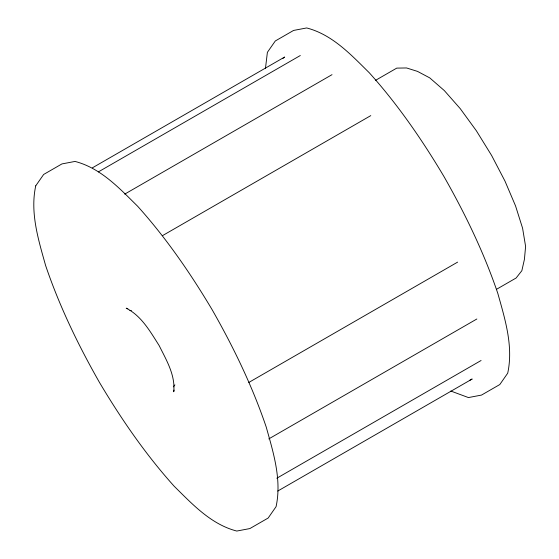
<?xml version="1.0" encoding="UTF-8"?>
<svg xmlns="http://www.w3.org/2000/svg" width="559" height="559" viewBox="0 0 559 559"><rect width="100%" height="100%" fill="white"/><g stroke="black" fill="none" stroke-linecap="round" stroke-linejoin="round"><path stroke-width="0.84" d="M265.448 68.575L267.384 52.329L275.301 40.968L293.587 30.431L306.674 27.95C332.395 34.595 351.031 54.768 369.296 72.782C397.826 104.526 422.073 139.764 443.874 176.385C465.2 213.817 484.017 252.717 497.866 293.566C505.063 319.322 513.532 346.287 507.712 373.181L499.802 384.543L481.509 395.08L468.428 397.568L450.827 391.041M174.101 390.077L173.723 391.754C175.533 375.201 166.247 359.863 159.147 345.574C150.315 331.676 141.462 315.849 126.215 308.198L127.836 308.708M173.339 386.863L174.904 384.871M282.966 58.402L284.629 57.046L92.459 167.791M98.307 171.934L300.309 55.523M124.713 194.12L332.018 74.661M375.585 80.314L396.757 68.114L406.568 67.96L417.51 71.391L429.759 77.89L444.328 90.586L460.218 108.614L476.345 130.75L491.62 155.479L504.994 181.123L515.552 205.929L522.588 228.212L525.607 246.442L524.412 259.39L521.854 270.703L516.111 278.012L496.448 289.345M162.725 235.514L370.785 115.622M248.811 382.454L457.625 262.122M268.788 438.899L476.848 319M276.81 478.224L481.082 360.506M277.739 491.054L472.18 379.002L469.686 380.323M129.94 310.538L131.365 310.518M35.741 185.819C29.92 212.713 38.396 239.678 45.586 265.434C59.436 306.283 78.253 345.183 99.579 382.615C121.387 419.236 145.626 454.474 174.156 486.218C192.429 504.232 211.057 524.405 236.785 531.05L249.866 528.569L268.159 518.032L276.069 506.671C281.89 479.769 273.421 452.804 266.224 427.048C252.375 386.206 233.557 347.3 212.231 309.868C190.43 273.246 166.184 238.008 137.654 206.264C119.381 188.257 100.753 168.084 75.025 161.432L61.944 163.92L43.658 174.457L35.741 185.819"/></g></svg>
